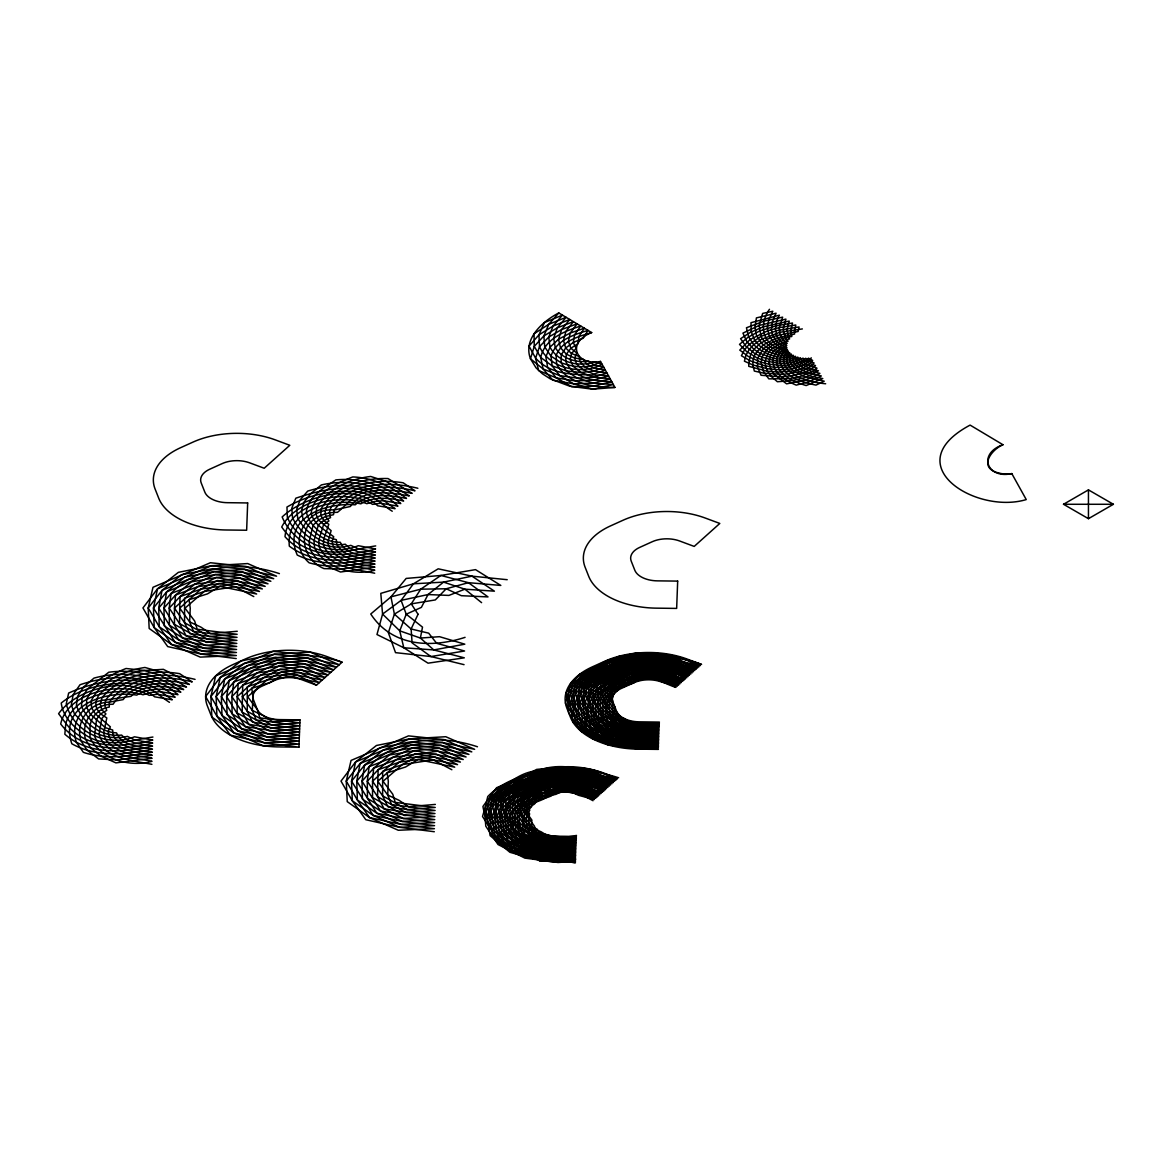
<?xml version="1.0" encoding="UTF-8"?>
<svg xmlns="http://www.w3.org/2000/svg" width="1172" height="1172" viewBox="0 0 1172 1172"><rect width="100%" height="100%" fill="white"/><g stroke="black" fill="none" stroke-linecap="round" stroke-linejoin="round"><path stroke-width="1.5" d="M298.933 747.165L299.959 719.857L279.639 719.608A23.645 13.654 0 0 1 257.093 708.987L253.518 699.918A23.645 13.654 0 0 1 262.015 686.133L274.541 680.478A23.645 13.654 0 0 1 301.922 679.745L316.484 685.166L342.092 662.209L327.53 656.789A70.95 40.961 0 0 0 245.402 658.972L232.862 664.627A70.95 40.961 0 0 0 207.4 705.984L210.975 715.052A70.95 40.961 0 0 0 278.628 746.916L298.933 747.165L264.198 742.755L230.401 735.166L216.908 716.224L205.627 696.534L220.19 677.431L241.051 660.935L274.277 654.284L310.404 652.159L339.25 664.758L307.24 657.946L274.277 654.284L220.19 677.431L216.146 696.578L216.908 716.224L237.77 730.83L264.198 742.755L299.168 741.1L266.747 736.866L237.77 730.83L216.146 696.578L229.214 680.551L247.526 665.711L276.651 660.188L307.24 657.946L333.566 669.857L304.09 663.733L276.651 660.188L229.214 680.551L226.65 696.637L227.031 714.583L245.138 726.508L266.747 736.866L299.387 735.034L245.138 726.508L226.65 696.637L238.238 683.657L254.002 670.487L279.024 666.106L304.09 663.733L327.867 674.969L279.024 666.106L260.477 675.277L238.238 683.657L237.169 696.695L237.154 712.942L269.311 730.976L299.622 728.969L252.507 722.186L247.263 711.301L237.169 696.695L260.477 675.277L300.94 669.52L322.183 680.068L281.397 672.025L266.952 680.053L247.263 686.777L247.263 711.301L271.86 725.087L299.842 722.89L259.876 717.85L257.386 709.661L247.673 696.739L266.952 680.053L297.791 675.306L316.484 685.166M769.491 309.291C761.903 319.531 760.188 336.071 771.572 344.334A62.468 36.068 0 0 0 772.597 345.183A60.285 34.808 0 0 0 775.029 346.707A49.136 28.362 0 0 0 777.446 348.04A45.649 26.355 0 0 0 780.156 349.124A37.021 21.374 0 0 0 782.808 350.018A34.838 20.114 0 0 0 785.636 350.648A28.392 16.393 0 0 0 788.36 351.102A26.883 15.514 0 0 0 786.91 352.479A33.08 19.104 0 0 0 785.606 354.032A31.952 18.444 0 0 0 784.669 355.658A39.76 22.957 0 0 0 783.951 357.46A38.823 22.415 0 0 0 783.658 359.291A48.535 28.025 0 0 0 783.614 361.269A47.73 27.557 0 0 0 784.068 363.232A59.655 34.442 0 0 0 784.801 365.312A58.952 34.032 0 0 0 786.046 367.319A68.489 39.54 0 0 0 786.588 368.096L787.599 369.429A67.947 39.233 0 0 0 788.346 370.147C798.293 379.567 812.474 382.394 825.659 383.771M558.795 312.939L548.745 324.322L534.051 333.771L534.256 346.385L530.462 358.779L536.029 367.818L542.387 373.78L550.4 378.937L569.856 386.233L592.417 389.177L614.948 387.434L600.504 361.43C576.316 366.265 565.534 342.751 591.67 332.57L558.795 312.939C542.753 321.26 522.902 338.649 530.447 358.749L543.119 368.99L552.847 380.197L573.591 383.83L593.222 389.192L613.352 384.533L593.486 383.127L573.591 383.83L559.615 375.553L543.119 368.99L540.717 357.46L534.256 346.385L543.852 335.954L557.359 327.794L573.401 321.67L565.973 331.28L563.468 340.32L565.68 347.967L571.497 353.505L579.158 356.478L579.891 361.606L584.784 366.807L594.014 370.997L606.92 372.989L593.75 377.062L577.327 378.16L559.615 375.553L552.129 365.854L540.717 357.46C544.658 338.811 564.508 331.207 580.711 326.036L574.588 334.752L573.284 342.502L576.141 348.494L571.497 353.505L570.149 359.599L573.137 366.25L581.048 372.476L593.75 377.062L610.143 378.761L593.486 383.127L577.327 378.16L566.369 370.909L552.129 365.854L550.972 356.142L544.731 346.912L543.852 335.954L548.745 324.322L566.091 317.304L557.359 327.794L553.667 338.137L555.206 347.439C561.886 358.779 576.038 362.998 588.52 361.137L594.277 364.917L603.712 367.202L594.014 370.997L581.048 372.476L566.369 370.909L561.139 362.734L550.972 356.142C556.041 340.261 573.65 334.752 588.022 330.387L583.202 338.239L573.284 342.502L565.68 347.967L561.242 354.823L561.139 362.734C573.606 367.334 588.945 369.4 600.504 361.43M1002.968 444.73C976.979 453.813 987.293 479.333 1011.802 473.591L1026.247 499.58C975.705 514.786 895.95 464.727 970.094 425.099L1002.968 444.73C990.941 449.843 978.122 467.936 998.427 472.931M1063.517 504.282L1088.451 489.881L1113.4 504.282L1088.451 518.683L1063.517 504.282L1113.4 504.282M591.67 332.57C578.192 336.525 561.74 341.052 556.114 355.482L556.641 364.287C567.966 384.431 594.116 387.112 614.948 387.434M465.079 637.348C431.15 648.35 392.049 646.651 370.748 614.011L390.95 596.87L406.171 578.426L440.892 575.467L475.51 569.636L500.81 585.429L468.419 582.674L440.892 575.467L420.733 589.179L390.95 596.87L394.393 614.143L388.357 632.69L395.521 652.643L430.915 656.554L464.053 664.656M375.714 545.918C355.512 548.833 334.679 556.817 314.623 548.218C300.662 542.182 287.946 531.253 282.159 516.955C303.988 496.445 353.783 482.058 377.648 505.791L395.096 508.677C382.936 500.473 371.949 489.632 356.347 488.885C335.719 486.512 315.253 491.713 295.827 498.188L291.799 508.209L292.546 517.848C302.947 538.637 327.794 552.129 350.794 545.346L358.149 548.73L375.494 551.983C345.154 559.513 307.958 562.399 285.001 536.703C287.843 503.066 341.125 493.178 366.821 503.682L374.293 501.513L383.317 500.693L400.78 503.564C379.332 484.109 349.241 478.586 321.377 484.93L311.005 493.471L304.193 501.85L301.482 510.567L302.947 518.727C311.547 531.033 324.351 542.695 340.305 542.27C346.223 555.352 363.261 555.294 375.26 558.048C349.49 563.336 321.846 567.058 297.234 555.045C281.47 517.585 326.358 502.261 355.204 504.824C368.902 492.269 389.793 495.067 406.479 498.466C390.979 486.248 372.769 477.663 352.757 476.931C336.174 483.303 314.067 493.266 311.181 512.926C313.407 524.441 325.245 530.081 333.712 536.732L332.013 541.391L333.375 546.841C342.781 559.982 360.493 561.198 375.04 564.113L341.682 569.035L324.029 568.61C306.815 561.403 299.505 542.094 307.884 525.51C314.623 516.237 326.314 512.164 337.463 512.34C347.322 504.414 354.779 493.031 368.55 491.581C383.054 488.724 397.821 490.423 412.163 493.368L388.005 478.557C362.793 477.722 334.064 486.277 320.938 509.19L320.864 515.284L323.75 520.514L328.805 524.309L323.853 538.827L323.311 544.804C331.354 564.684 356.64 566.34 374.806 570.193C353.373 576.507 326.036 568.098 314.623 548.218L313.993 540.922L318.345 524.91L323.75 520.514L330.548 517.643L329.317 512.853L330.841 507.623C351.952 482.014 387.859 481.018 417.862 488.255M152.931 737.042C132.114 740.015 110.271 747.721 89.995 737.642C76.781 730.405 63.215 718.788 61.222 703.039C80.795 687.275 107.428 682.558 131.996 683.276C147.262 683.584 157.531 694.659 169.457 702.336M237.271 631.269L210.447 633.554L193.512 631.43L179.521 623.533L169.222 608.078L171.039 593.515C198.698 563.996 242.853 561.403 279.405 573.621M299.959 719.857L273.135 722.142L256.199 720.018L242.208 712.122L231.91 696.666L233.726 682.104C261.4 652.584 305.54 649.991 342.092 662.209M435.339 804.417L408.515 806.702L391.58 804.578L377.589 796.682L367.29 781.226L369.107 766.664C396.766 737.144 440.921 734.551 477.473 746.769M802.366 328.922L779.541 332.35L761.229 339.44L753.699 344.729L749.186 349.578L746.007 355.101L744.425 361.196L752.849 364.975L767.484 368.74L779.468 369.825L790.016 369.063A67.712 39.086 0 0 0 791.393 368.843A58.073 33.534 0 0 0 794.85 368.169A57.794 33.358 0 0 0 798.088 367.217A45.913 26.517 0 0 0 800.974 366.206A45.986 26.546 0 0 0 803.567 364.961A36.493 21.067 0 0 0 805.809 363.701A36.933 21.33 0 0 0 807.698 362.265A29.49 17.023 0 0 0 809.222 360.83A30.355 17.521 0 0 0 810.394 359.277A24.612 14.21 0 0 0 811.2 357.768M576.507 835.416C551.016 840.617 515.153 839.679 507.564 808.548C507.886 790.353 528.323 783.409 541.742 775.952C566.603 766.81 593.882 769.945 618.64 777.754M539.472 861.244L575.598 859.677M507.212 579.701L471.964 576.155L438.211 568.816L413.452 583.803L380.797 593.369L382.57 614.084L376.974 634.535L403.813 647.779L428.044 663.176L464.302 657.829L433.787 649.933L403.813 647.779L399.74 630.844L382.57 614.084L401.102 600.372L413.452 583.803L443.558 582.118L471.964 576.155L494.408 591.171L464.874 589.179L443.558 582.118L428.029 594.556L421.393 607.374L406.23 614.201L399.74 630.844L420.396 638.051L433.787 649.933L464.815 644.175L439.529 636.689L420.396 638.051L422.506 627.137L406.23 614.201L401.102 600.372L428.029 594.556L448.891 595.42L464.874 589.179L481.604 602.657M236.246 658.576L201.511 654.166L167.699 646.578L154.221 627.635L142.94 607.946L157.502 588.842L178.364 572.346L211.59 565.695L247.702 563.571L276.563 576.17L244.552 569.358L211.59 565.695L157.502 588.842L153.459 607.99L154.221 627.635L175.082 642.241L201.511 654.166L236.466 652.511L204.06 648.277L175.082 642.241L153.459 607.99L166.527 591.963L184.839 577.122L213.963 571.599L244.552 569.358L270.864 581.268L241.403 575.144L213.963 571.599L166.527 591.963L163.963 608.048L164.344 625.995L182.451 637.92L204.06 648.277L236.7 646.446L182.451 637.92L163.963 608.048L175.551 595.068L191.314 581.898L216.337 577.518L241.403 575.144L265.18 586.381L216.337 577.518L197.79 586.689L175.551 595.068L174.467 608.107L174.467 624.354L206.609 642.388L236.92 640.381L189.82 633.598L184.575 622.713L174.467 608.107L197.79 586.689L238.253 580.931L259.495 591.479L218.71 583.436L204.265 591.464L184.561 598.189L184.575 622.713L209.173 636.499L237.154 634.301L197.189 629.261L194.699 621.072L184.986 608.151L204.265 591.464L235.103 586.718L253.797 596.577M434.314 831.724L399.579 827.315L365.781 819.711L352.289 800.784L341.008 781.094L355.57 761.99L376.432 745.495L409.658 738.843L445.77 736.719L474.631 749.318L442.62 742.506L409.658 738.843L355.57 761.99L351.527 781.138L352.289 800.784L373.15 815.39L399.579 827.315L434.548 825.659L402.128 821.426L373.15 815.39L351.527 781.138L364.595 765.111L382.907 750.27L412.031 744.747L442.62 742.506L468.932 754.416L439.471 748.293L412.031 744.747L364.595 765.111L362.031 781.197L362.412 799.143L380.519 811.068L402.128 821.426L434.768 819.594L380.519 811.068L362.031 781.197L373.619 768.217L389.382 755.046L414.405 750.666L439.471 748.293L463.248 759.515L414.405 750.666L395.858 759.837L373.619 768.217L372.55 781.255L372.535 797.502L404.692 815.536L434.988 813.529L387.888 806.746L382.643 795.861L372.55 781.255L395.858 759.837L436.321 754.079L457.563 764.627L416.778 756.585L402.333 764.613L382.629 771.337L382.643 795.861L407.241 809.647L435.222 807.449L395.257 802.41L392.767 794.22L383.054 781.299L402.333 764.613L433.171 759.866L451.865 769.726M540.746 858.3L575.481 862.709L525.95 856.82L509.893 852.293L490.116 835.651L485.398 806.658L487.757 796.535C505.542 778.237 530.169 773.696 553.975 767.836C575.335 764.408 598.203 769.052 617.292 778.955L571.086 768.817L553.975 767.836L536.644 769.403L511.622 782.837L498.598 788.551L485.398 806.658L482.527 816.503L500.078 843.723C523.327 858.138 548.188 865.581 575.598 859.838L528.176 854.256L513.175 850.125L494.789 834.654L490.336 807.083L492.343 797.649L511.622 782.837L554.825 770.663L571.086 768.817L587.978 769.418L614.597 781.372L570.676 771.689L554.825 770.663L538.681 772.026L514.757 785.064L502.568 790.28L490.336 807.083L487.479 816.21L504.194 842.111C527.166 856.029 548.701 862.372 575.701 856.966L530.418 851.678L516.456 847.971L499.462 833.658C498.818 821.924 493.837 810.292 496.928 798.762L514.757 785.064L555.675 773.505L570.676 771.689L586.352 772.128L611.901 783.79L570.266 774.546L555.675 773.505L540.717 774.648L517.892 787.306L506.538 792.023L495.258 807.493L492.445 815.932L504.136 832.677L508.311 840.485L530.418 851.678L543.5 855.882L575.804 854.095L532.659 849.114L519.753 845.803L504.136 832.677C503.755 821.572 499.111 810.775 501.513 799.875L517.892 787.306L556.524 776.333L570.266 774.546L584.725 774.853L609.206 786.207L569.856 777.417L556.524 776.333L542.753 777.27L521.027 789.532L510.494 793.752L500.18 807.918L497.397 815.653L508.809 831.681L512.442 838.874L532.659 849.114L544.57 853.084L575.921 851.224L534.886 846.55L523.034 843.65L508.809 831.681C508.677 821.206 504.414 811.229 506.099 800.989L521.027 789.532L557.374 779.16L569.856 777.417L583.114 777.563L606.51 788.624L569.446 780.274L557.374 779.16L544.79 779.893L524.148 791.774L514.464 795.495L510.684 802.117L505.103 808.343L502.349 815.36L513.483 830.684L516.559 837.262L534.886 846.55L545.654 850.271L576.023 848.338L537.128 843.972L526.316 841.481L520.676 835.651L513.483 830.684L512.252 814.789L510.04 808.768L510.684 802.117C529.173 784.478 555.704 784.112 579.862 782.999L601.133 793.459C585.385 788.346 565.109 784.464 551.162 795.993C539.662 801.018 522.639 800.886 517.218 814.511L518.156 829.688L520.676 835.651L529.598 839.328L537.128 843.972L546.723 847.459L576.126 845.466L539.369 841.408L529.598 839.328C521.906 831.388 512.311 825.542 507.3 815.082C513.702 796.799 536.6 794.059 552.935 790.382C567.644 790.529 581.4 795.422 595.742 798.293C583.978 792.609 572.698 784.757 559.073 784.83C545.669 789.371 531.517 791.393 518.434 797.238L515.284 803.23L514.962 809.178L512.252 814.789C523.752 842.111 553.477 834.479 576.448 836.852C559.278 837.438 540.937 842.507 524.792 834.024L522.829 828.707L522.17 814.218L519.885 809.603C518.449 794.352 536.498 789.239 546.826 782.515C567.072 780.259 586.454 777.358 603.829 791.041C586.733 783.585 568.625 786.412 550.899 787.76C540.131 797.297 524.69 798.645 514.962 809.178C519.474 819.814 527.283 830.787 539.457 832.853C551.66 835.314 563.322 840.5 576.346 839.723L548.892 841.848C538.915 839.386 529.744 831.256 531.912 820.136L524.807 810.028L524.455 805.457C529.583 792.008 545.903 786.91 558.224 782.002C572.991 781.783 585.766 789.342 598.438 795.876C577.342 788.082 554.283 792.008 533.553 798.484L530.33 802.454L529.041 806.585L529.729 810.438L527.122 813.939C520.617 844.016 554.752 848.25 576.243 842.595C563.175 840.749 544.819 842.522 537.142 829.175L532.176 826.714L522.17 814.218L524.807 810.028L534.3 804.182C540.556 796.33 550.781 791.671 559.923 787.657L574.998 791.159L593.047 800.71M195.065 679.379C164.358 671.746 126.532 672.494 105.7 699.948C84.648 701.09 69.353 721.923 76.37 742.228L83.359 752.336C105.905 759.881 129.565 756.233 152.36 752.204C138.618 749.494 120.526 748.849 112.849 735.034L112.688 730.01L105.29 727.651L90.127 713.865L86.523 707.126L86.699 699.274C94.141 683.803 110.622 674.53 126.063 668.494L144.713 670.501L163.362 669.329L176.84 676.215L189.381 684.477C162.659 677.196 129.77 679.277 113.039 704.284C94.243 703.61 80.707 721.088 85.453 739.18L90.742 748L101.158 756.262L115.896 762.869L152.126 758.269C135.791 755.266 116.38 753.611 105.48 739.356L103.605 733.071L106.813 717.938L100.646 713.924L96.646 708.752L95.708 702.394L98.36 695.597C110.695 682.397 126.488 672.64 144.713 670.501L160.212 675.116L183.682 689.59C166.6 686.045 144.669 682.837 130.971 696.358L105.7 699.948L104.733 705.5L106.769 710.393L100.646 713.924L96.573 719.286L94.522 736.119C103.4 758.343 131.572 760.306 151.906 764.334M374.703 573.225C354.97 569.123 328.731 567.131 318.96 546.504L318.916 539.867L323.575 524.602L328.951 520.954L325.699 516.471L325.127 511.021L327.545 505.264C346.297 483.846 376.036 478.323 403.183 482.805L415.005 490.819C385.617 483.948 354.413 485.047 334.152 509.981C305.819 507.447 286.642 543.046 309.1 562.794C330.914 569.05 353.358 565.021 375.143 561.08C361.84 558.268 344.627 557.638 336.847 544.555L336.349 539.691C323.223 536.322 308.954 525.701 306.332 511.754C308.324 496.034 324.102 488.035 335.851 479.905C360.463 477.458 384.856 484.974 403.637 501.015C389.602 497.88 373.751 495.99 360.844 503.828C332.379 497.851 285.69 508.985 289.323 546.152C314.36 564.801 346.795 561.476 375.377 555.015L358.046 551.763L349.652 548.306L345.286 544.218C325.611 547.353 307.269 534.754 297.747 518.288L296.648 509.395L300.017 500.019L307.694 491.112C338.225 481.487 373.927 482.864 397.938 506.114L380.49 503.242L372.579 504.385C346.956 487.684 295.534 499.14 281.734 527.004C303.24 558.605 342.62 558.224 375.597 548.95L358.266 545.698C331.808 556.788 298.933 543.515 287.345 517.394L286.964 507.037C307.899 494.921 333.126 489.383 357.255 491.874C371.802 492.723 380.71 504.194 392.254 511.226M1088.451 489.881L1088.451 518.683M1011.817 473.62A17.741 10.24 0 0 1 998.441 472.902M784.068 363.232A59.45 34.325 0 0 1 780.406 363.261A60.519 34.94 0 0 1 776.743 362.983L765.126 360.873L756.746 357.753L746.418 351.366L739.517 344.378L747.809 337.419L759.397 331.105L775.512 325.963L792.506 323.033L790.822 330.196L791.789 336.496A57.443 33.168 0 0 0 789.811 336.847L785.313 337.785A57.765 33.343 0 0 0 782.632 338.503L779.087 339.587A59.904 34.589 0 0 0 776.538 340.569L773.198 342.004A62.512 36.083 0 0 0 771.879 342.707L763.324 348.817L757.61 358.163L757.537 367.129L761.082 375.274L781.46 376.813L792.902 375.611L804.724 372.359A67.478 38.954 0 0 0 805.926 371.905L807.816 370.967A68.02 39.262 0 0 0 808.885 370.396A58.38 33.71 0 0 0 811.493 368.916A59.508 34.354 0 0 0 813.69 367.217A47.525 27.439 0 0 0 815.536 365.576A47.671 27.513 0 0 1 812.592 364.58A38.075 21.99 0 0 1 809.984 363.525A37.431 21.609 0 0 1 807.698 362.265A30.047 17.346 0 0 1 805.765 360.976A29.857 17.243 0 0 1 804.197 359.526A24.334 14.049 0 0 1 803.01 358.105A23.469 13.551 0 0 1 801.165 359.233A29.036 16.76 0 0 1 798.982 360.331A29.256 16.891 0 0 1 796.521 361.225A36.669 21.169 0 0 1 793.737 362.031A37.152 21.448 0 0 1 790.748 362.602A46.719 26.971 0 0 1 787.467 363.056A47.466 27.396 0 0 1 784.068 363.232M765.126 361.166L765.448 365.972L767.514 371.275L771.469 376.593L777.373 381.735L792.36 380.592L806.014 377.355L818.437 370.777L814.789 369.869A59.596 34.413 0 0 1 811.493 368.931A58.629 33.842 0 0 1 808.49 367.686A46.865 27.059 0 0 1 805.838 366.44A46.528 26.868 0 0 1 803.567 364.961A37.167 21.462 0 0 1 801.648 363.51A37.167 21.462 0 0 1 800.139 361.899A29.857 17.243 0 0 1 798.982 360.331A30.003 17.316 0 0 1 798.235 358.691A24.436 14.108 0 0 1 797.824 357.108A24.026 13.874 0 0 1 795.466 357.885A29.681 17.14 0 0 1 792.785 358.544A30.267 17.477 0 0 1 789.957 358.969A37.826 21.843 0 0 1 786.837 359.262A38.691 22.341 0 0 1 783.658 359.291A48.418 27.952 0 0 1 780.244 359.159A49.678 28.685 0 0 1 776.875 358.735A61.896 35.731 0 0 1 773.315 358.134A62.834 36.273 0 0 1 770.37 357.357L759.808 353.197L753.904 349.329L746.857 341.638L742.931 333.126L759.148 325.435L785.929 319.106L783.145 329.185L785.474 338.019A57.618 33.27 0 0 0 786.661 339.572A48.726 28.128 0 0 0 788.111 341.213A41.606 24.026 0 0 0 785.357 341.99A50.206 28.978 0 0 0 782.515 342.957A44.287 25.564 0 0 0 779.937 344.041A53.971 31.161 0 0 0 777.329 345.3A49.107 28.348 0 0 0 775.029 346.707A60.27 34.794 0 0 0 772.744 348.304A56.271 32.479 0 0 0 770.854 350.018A64.9 37.46 0 0 0 770.151 350.706L769.008 351.922A63.405 36.61 0 0 0 768.143 353.168L765.126 361.166M769.081 362.104L770.737 369.268L774.135 374.337L786.588 383.845L806.058 380.094L819.873 373.37L810.101 370.865A68.137 39.335 0 0 1 808.885 370.396A58.629 33.842 0 0 1 805.882 369.165A58.219 33.607 0 0 1 803.245 367.686A46.528 26.868 0 0 1 800.974 366.206A46.528 26.853 0 0 1 799.114 364.551A37.167 21.462 0 0 1 797.605 362.954A37.343 21.565 0 0 1 796.521 361.225A30.003 17.316 0 0 1 795.788 359.57A30.252 17.463 0 0 1 795.466 357.885A24.627 14.225 0 0 1 795.451 356.288A24.539 14.167 0 0 1 792.887 356.845A30.267 17.477 0 0 1 790.06 357.27A31.029 17.917 0 0 1 787.115 357.431A38.691 22.341 0 0 1 783.951 357.46A39.804 22.971 0 0 1 780.772 357.196A49.678 28.685 0 0 1 777.417 356.757A51.29 29.608 0 0 1 774.179 356.039A62.834 36.273 0 0 1 771.22 355.263L770.795 355.131A64.357 37.152 0 0 1 768.451 354.266L758.987 349.315L753.699 344.729L748.644 336.862L746.447 327.764L764.056 321.113L782.647 317.143L779.321 327.574L779.614 332.643L782.413 338.84A57.618 33.27 0 0 0 783.599 340.393A50.074 28.904 0 0 0 785.357 341.99A41.46 23.938 0 0 0 787.174 343.425A36.449 21.037 0 0 0 784.625 344.334A44.287 25.564 0 0 0 782.046 345.418A40.009 23.103 0 0 0 779.746 346.634A49.107 28.348 0 0 0 777.446 348.04A45.547 26.297 0 0 0 775.498 349.564A56.271 32.479 0 0 0 773.608 351.292A53.443 30.853 0 0 0 776.64 352.303A43.1 24.89 0 0 0 779.57 353.124A41.225 23.792 0 0 0 782.662 353.666A33.212 19.177 0 0 0 785.592 354.032A31.996 18.474 0 0 0 788.566 354.12A26.004 15.016 0 0 0 791.349 354.047A25.33 14.621 0 0 0 790.587 355.585A31.175 18.005 0 0 0 790.06 357.27A30.633 17.683 0 0 0 789.957 358.969A38.149 22.019 0 0 0 790.133 360.8A37.665 21.755 0 0 0 790.748 362.602A47.144 27.22 0 0 0 791.701 364.507A46.748 26.985 0 0 0 793.107 366.294A58.468 33.754 0 0 0 794.85 368.169A58.204 33.607 0 0 0 797.063 369.869A67.654 39.057 0 0 0 797.986 370.528L799.626 371.612A67.668 39.072 0 0 0 800.71 372.183L811.669 376.417L822.773 378.571L806.131 385.559C794.513 381.925 779.702 376.285 776.743 362.983A60.607 34.984 0 0 1 776.538 360.859A61.882 35.731 0 0 1 776.875 358.735A49.649 28.67 0 0 1 777.417 356.757A51.202 29.564 0 0 1 778.413 354.852A41.093 23.733 0 0 1 779.57 353.124A42.954 24.802 0 0 1 781.138 351.468A34.662 20.012 0 0 1 782.808 350.018A36.903 21.301 0 0 1 784.815 348.67A30.091 17.375 0 0 1 786.866 347.527A32.787 18.928 0 0 1 784.464 346.56A40.009 23.103 0 0 0 782.163 347.776A36.903 21.301 0 0 0 780.156 349.124A45.547 26.297 0 0 0 778.208 350.662A42.954 24.802 0 0 0 776.64 352.303A53.326 30.794 0 0 0 775.19 354.134A51.202 29.564 0 0 0 774.179 356.039A62.761 36.244 0 0 0 773.417 357.856L773.315 358.134A61.882 35.731 0 0 0 772.993 360.258C772.348 373.223 785.885 380.812 796.242 385.134L809.413 381.647L821.323 375.978L807.142 372.359A68.137 39.335 0 0 1 805.926 371.905L804.021 370.967A67.668 39.072 0 0 1 802.937 370.396A58.219 33.607 0 0 1 800.3 368.916A58.204 33.607 0 0 1 798.088 367.217A46.528 26.853 0 0 1 796.228 365.561A46.748 26.985 0 0 1 794.821 363.76A37.343 21.565 0 0 1 793.737 362.045A37.665 21.755 0 0 1 793.107 360.244A30.252 17.463 0 0 1 792.785 358.544A30.633 17.683 0 0 1 792.887 356.845A24.905 14.386 0 0 1 793.283 355.263A25.183 14.533 0 0 1 790.587 355.585A31.029 17.917 0 0 1 787.643 355.746A31.996 18.474 0 0 1 784.669 355.658A39.804 22.971 0 0 1 781.504 355.394A41.225 23.792 0 0 1 778.413 354.852A51.29 29.608 0 0 1 775.19 354.12A53.443 30.853 0 0 1 772.143 353.124A64.357 37.152 0 0 1 769.799 352.245L769.008 351.922A64.943 37.504 0 0 1 767.968 351.395L759.646 345.901L754.563 340.114L751.311 331.881L750.988 322.681L779.351 315.18L776.831 320.659L775.424 328.834L776.684 335.558L779.292 339.821A59.787 34.515 0 0 0 780.757 341.36A50.074 28.904 0 0 0 782.515 342.957A44.228 25.535 0 0 0 784.625 344.334A36.376 20.993 0 0 0 786.778 345.535A32.743 18.899 0 0 0 784.464 346.56A40.038 23.118 0 0 1 782.046 345.418A44.228 25.535 0 0 1 779.937 344.041A53.912 31.131 0 0 1 777.856 342.473A59.787 34.515 0 0 1 776.377 340.949L772.48 334.738L771.381 329.581L772.319 321.992L776.069 313.217L756.423 317.89L755.017 327.091L756.497 335.544L762.401 344.187L769.799 349.49A64.943 37.504 0 0 0 770.854 350.018A56.344 32.523 0 0 0 773.608 351.292A53.326 30.794 0 0 0 772.143 353.124A63.405 36.61 0 0 0 771.293 354.354L770.795 355.131A62.761 36.244 0 0 0 770.033 356.962L769.081 362.104M524.646 814.086C518.317 843.474 554.429 850.154 575.965 849.773C540.702 856.673 489.779 848.777 482.937 806.453L496.62 787.672C533.612 772.875 579.276 755.295 615.945 780.171C590.395 774.047 564.157 766.371 537.67 770.707C518.332 772.07 505 786.69 490.043 797.092L485.003 816.357L485.794 826.201L498.027 844.529L524.822 858.109L558.033 862.489L575.54 861.274L527.063 855.531L511.534 851.209L492.46 835.153L487.874 806.863L500.576 789.415L528.279 778.955L541.742 775.952L570.471 773.124L585.546 773.491L610.553 785.006L570.061 775.981L556.099 774.912L516.325 786.192L504.546 791.144L494.628 798.205L489.955 816.078L506.26 841.306L514.816 849.041L527.063 855.531L541.874 860.087L575.642 858.402C550.943 854.784 524.382 855.824 502.143 842.917C493.427 832.809 496.899 819.023 492.797 807.288C503.184 790.192 518.888 777.812 537.67 770.707C562.912 760.98 590.673 770.004 613.249 782.588L570.471 773.124L555.25 772.084L539.706 773.33L516.325 786.192L499.228 799.319L494.921 815.785C502.817 826.143 508.018 838.507 518.112 846.887C534.945 859.603 556.055 857.684 575.76 855.531C550.269 853.069 522.507 849.363 501.792 833.175L499.873 815.507L497.719 807.713L508.516 792.887C539.765 781.841 577.547 764.964 607.858 787.423C586.864 782.691 565.563 775.805 543.779 778.574C530.74 786.573 516.53 792.126 503.813 800.432L502.642 808.138L499.873 815.507C507.461 825.088 512.267 836.603 521.394 844.734C537.186 857.142 557.271 854.476 575.862 852.659L533.773 847.825L514.493 838.068L506.465 832.179L504.824 815.214L502.642 808.138C514.156 794.689 529.905 785.401 547.851 783.834C566.882 775.468 588.285 777.754 605.162 789.84L569.24 781.709L557.799 780.581L545.815 781.211L525.715 792.887L516.442 796.359L512.984 802.673L507.564 808.548L504.824 815.214C512.091 824.062 516.544 834.654 524.675 842.565L546.196 848.865L576.082 846.902C554.356 842.873 529.275 846.184 511.139 831.182L509.776 814.936C525.994 785.841 569.46 790.031 597.09 797.092C582.147 788.404 565.607 780.977 547.851 783.834C536.776 791.349 524.455 796.081 512.984 802.673L512.501 808.973C520.207 838.097 553.038 835.284 576.404 838.288C556.187 839.709 532.879 844.543 515.812 830.186L514.728 814.643C521.54 799.26 541.611 797.487 555.997 794.323C569.563 786.866 585.854 790.045 599.786 794.675L579.056 784.361C561.095 785.694 542.636 785.679 525.715 792.887L520.412 798.103L517.57 803.787L517.423 809.398L519.694 814.364L529.832 827.212L541.098 831.768L550.503 837.643L576.287 841.159L548.35 843.254C534.007 840.822 526.492 827.491 529.598 813.793L527.268 810.233L526.755 806.014C540.834 781.255 579.832 773.725 602.481 792.257C585.751 786.822 564.611 783.101 549.639 794.85C540.893 803.494 524.851 801.794 519.694 814.364C517.951 827.198 522.902 840.705 536.014 845.261L547.265 846.067L576.185 844.03C562.326 842.229 543.544 843.62 535.091 829.996L534.505 826.216L522.346 809.808L522.155 804.9L524.382 799.846L528.85 795.129L543.53 790.309L560.348 789.078L568.024 790.309L578.441 795.29L594.394 799.509L575.804 789.796L559.498 786.251C549.536 791.247 534.403 795.129 531.341 807.142L527.268 810.233L524.646 814.086M607.565 700.753C601.236 730.156 637.348 736.822 658.898 736.456C623.636 743.356 572.698 735.445 565.871 693.121L579.539 674.354C616.531 659.558 662.209 641.963 698.878 666.853C673.329 660.73 647.091 653.053 620.589 657.389C601.265 658.752 587.919 673.358 572.976 683.759L567.937 703.039L568.713 712.869L580.946 731.211L607.755 744.777L640.967 749.172L658.474 747.956L609.982 742.213L594.468 737.891L575.379 721.835L570.793 693.546L583.51 676.083C620.31 660.1 662.517 649.625 701.574 664.436L686.997 659.016A70.95 40.961 0 0 0 604.884 661.198L592.343 666.853A70.95 40.961 0 0 0 566.882 708.21L570.456 717.279A70.95 40.961 0 0 0 638.095 749.142L658.415 749.391L608.869 743.502L592.812 738.961L573.049 722.333L568.332 693.341L570.676 683.203C588.461 664.92 613.103 660.363 636.909 654.518C658.268 651.09 681.122 655.719 700.226 665.637L654.005 655.5L636.909 654.518L619.578 656.071L594.556 669.52L581.532 675.218L568.332 693.341L565.461 703.185L583.011 730.405C606.261 744.821 631.107 752.263 658.518 746.52L611.11 740.924L596.109 736.807L577.723 721.337L573.255 693.751L575.262 684.331L594.556 669.52L637.758 657.346L654.005 655.5L670.911 656.086L697.53 668.055L653.595 658.356L637.758 657.346L621.614 658.708L597.676 671.746L585.487 676.962L573.255 693.751L570.412 702.892L587.128 728.779C610.085 742.696 631.635 749.055 658.635 743.649L613.352 738.36L599.39 734.639L582.396 720.341C581.737 708.591 576.77 696.974 579.847 685.444L597.676 671.746L638.608 660.173L653.595 658.356L669.285 658.811L694.835 670.472L653.2 661.228L638.608 660.173L623.65 661.33L600.811 673.988L589.457 678.691L578.177 694.176L575.364 702.614L587.055 719.344L591.245 727.167L613.352 738.36L626.419 742.565L658.737 740.763L615.578 735.796L602.672 732.485L587.055 719.344C586.689 708.24 582.03 697.443 584.447 686.558L600.811 673.988L639.458 663.015L653.2 661.228L667.659 661.521L692.139 672.889L652.789 664.099L639.458 663.015L625.687 663.953L603.946 676.215L593.428 680.434L583.114 694.6L580.316 702.321L591.728 718.363L595.361 725.556L615.578 735.796L627.503 739.752L658.84 737.891L617.82 733.218L605.953 730.332L591.728 718.363C591.611 707.888 587.333 697.911 589.033 687.671L603.946 676.215L640.308 665.843L652.789 664.099L666.033 664.246L689.444 675.306L652.379 666.956L640.308 665.843L627.723 666.575L607.081 678.456L597.383 682.177L593.618 688.784L588.036 695.025L585.268 702.043L596.402 717.367L599.478 723.944L617.82 733.218L628.573 736.954L658.957 735.02L620.061 730.654L609.25 728.164L603.595 722.318L596.402 717.367L595.186 701.471L592.959 695.436L593.618 688.784C612.106 671.16 638.623 670.794 662.795 669.681L684.052 680.141C668.304 675.028 648.043 671.131 634.096 682.675C622.581 687.7 605.572 687.554 600.137 701.178L601.075 716.37L603.595 722.318L612.531 726.01L620.061 730.654L629.657 734.141L659.06 732.148L622.288 728.09L612.531 726.01C604.84 718.055 595.244 712.224 590.234 701.75C596.621 683.466 619.519 680.742 635.869 677.064C650.563 677.196 664.319 682.104 678.661 684.975C666.912 679.277 655.617 671.439 642.007 671.512C628.588 676.054 614.45 678.075 601.353 683.906L598.203 689.912L597.881 695.86L595.186 701.471C606.671 728.794 636.396 721.161 659.382 723.52C642.212 724.12 623.87 729.189 607.711 720.707L605.748 715.374L605.089 700.9L602.804 696.285C601.383 681.035 619.431 675.922 629.76 669.197C650.006 666.941 669.388 664.041 686.748 677.724C669.652 670.267 651.559 673.094 633.832 674.442C623.065 683.979 607.609 685.327 597.881 695.86C602.408 706.496 610.216 717.454 622.391 719.52C634.594 721.981 646.241 727.167 659.279 726.406L631.811 728.53C621.849 726.069 612.663 717.938 614.831 706.819L607.741 696.695L607.389 692.139C612.502 678.691 628.822 673.592 641.157 668.67C655.924 668.45 668.699 676.024 681.357 682.558C660.275 674.75 637.216 678.676 616.472 685.151L613.249 689.121L611.974 693.253L612.663 697.12L610.041 700.622C603.536 730.698 637.685 734.917 659.162 729.277C646.094 727.431 627.753 729.204 620.076 715.858L615.095 713.396L605.089 700.9L607.741 696.695L617.219 690.865C623.489 683.012 633.715 678.339 642.857 674.34L657.917 677.826L675.966 687.393C662.268 683.203 650.035 673.373 634.843 675.746C619.226 678.925 601.075 682.133 590.498 695.23C574.837 735.972 628.47 750.3 658.679 742.213C627.65 738.712 587.729 735.064 572.888 702.746L577.562 684.888C595.347 671.278 613.645 656.76 636.484 653.097C657.565 652.496 678.031 658.781 696.183 669.271L653.405 659.792L638.183 658.767L622.625 660.012L599.244 672.86L587.48 677.826L575.716 693.971C579.818 705.705 576.36 719.491 585.062 729.599C608.18 743.766 631.371 750.651 658.576 745.084L612.223 739.649L597.749 735.723L589.179 727.973L584.725 719.842L582.792 702.189L580.653 694.395L582.147 686.001L599.244 672.86L639.033 661.594L653.405 659.792L668.465 660.173L693.487 671.688L652.994 662.663L639.033 661.594L624.661 662.634L602.379 675.101L591.435 679.57L580.653 694.395L577.84 702.468C594.644 731.826 624.691 747.883 658.796 739.327L616.706 734.507L597.427 724.75L594.072 717.865L582.792 702.189L585.575 694.806L586.733 687.114L602.379 675.101L639.883 664.421L652.994 662.663L666.853 662.883L690.791 674.105L652.584 665.52L639.883 664.421L626.698 665.257L605.514 677.328L595.405 681.298L591.318 688.228L585.575 694.806C589.824 707.829 599.214 718.802 607.609 729.248L629.115 735.547L659.001 733.584C637.275 729.555 612.194 732.866 594.072 717.865L592.71 701.618L590.498 695.23L591.318 688.228C604.942 675.101 623.123 672.201 640.732 667.264C657.507 662.195 673.827 667.351 688.096 676.522L652.174 668.392L640.732 667.264L628.734 667.879L608.649 679.57L599.375 683.042L595.918 689.341L595.42 695.655L592.71 701.618C601.939 711.668 605.367 726.479 618.933 731.943L630.199 732.734L659.118 730.713C639.004 726.728 615.871 730.229 598.745 716.868L597.661 701.325L595.42 695.655C617.512 673.988 652.482 676.508 680.009 683.774C665.066 675.087 648.526 667.659 630.77 670.501C615.989 676.801 604.942 687.554 597.661 701.325C608.415 726.113 637.802 720.97 659.323 724.955L632.353 727.123L625.643 724.237L620.75 720.604L618.01 716.663L617.439 712.898L607.565 700.753L605.279 696.49L605.089 691.583L611.271 688.257L650.943 676.991L666.736 677.123L682.705 681.357L661.975 671.043C644.029 672.376 625.555 672.362 608.649 679.57L603.346 684.785L600.504 690.469L600.342 696.065L602.613 701.046L612.766 713.895L624.031 718.451L633.437 724.325L659.221 727.841L631.269 729.936L623.416 726.801L603.419 715.872L602.613 701.046C609.162 687.466 627.357 689.195 636.879 678.368C652.115 670.838 669.915 673.812 685.4 678.94C662.766 660.407 623.768 667.937 609.674 692.696L610.202 696.915L612.517 700.475C612.634 708.064 611.022 717.176 617.454 722.758L633.437 724.325L659.44 722.084L639.121 721.835A23.645 13.654 0 0 1 616.575 711.214L613 702.145A23.645 13.654 0 0 1 621.482 688.36L634.023 682.705A23.645 13.654 0 0 1 661.389 681.972L677.313 686.191L658.737 676.478L642.432 672.918C632.455 677.929 617.336 681.796 614.26 693.809L610.202 696.915L607.565 700.753M794.513 331.368L794.587 334.035L776.216 338.195L763.148 344.949L755.208 353.841L753.215 359.174L752.849 364.975L754.343 371.07L764.305 373.267L783.511 374.351L798.322 371.964A67.405 38.91 0 0 0 799.626 371.612L801.736 370.865A67.478 38.954 0 0 0 802.937 370.396A57.853 33.402 0 0 0 805.882 369.165A58.38 33.71 0 0 0 808.49 367.686A46.47 26.824 0 0 0 810.731 366.221A47.525 27.439 0 0 0 812.592 364.58A37.9 21.887 0 0 0 814.101 362.968A38.075 21.99 0 0 1 811.478 361.928A30.56 17.639 0 0 1 809.222 360.83A30.047 17.346 0 0 1 807.288 359.555A24.465 14.123 0 0 1 805.721 358.251A23.513 13.581 0 0 1 804.197 359.526A29.095 16.804 0 0 1 802.322 360.8A29.036 16.76 0 0 1 800.139 361.899A36.435 21.037 0 0 1 797.605 362.939A36.669 21.169 0 0 1 794.821 363.76A46.191 26.663 0 0 1 791.686 364.507A46.719 26.971 0 0 1 788.404 364.961A58.644 33.856 0 0 1 784.801 365.312A59.45 34.325 0 0 1 781.123 365.356L769.154 364.258L760.086 361.899L748.307 356.464L739.781 350.106L749.904 339.631L767.616 330.841L779.321 327.574L795.803 324.996L794.513 331.368M748.718 363.174L748.762 366.338L766.957 371.172L777.959 372.081L792.096 371.011A67.712 39.086 0 0 0 793.473 370.791L795.759 370.22A67.405 38.91 0 0 0 797.063 369.869A57.794 33.358 0 0 0 800.3 368.916A57.853 33.402 0 0 0 803.26 367.686A45.986 26.546 0 0 0 805.853 366.44A46.47 26.824 0 0 0 808.094 364.975A36.933 21.33 0 0 0 809.984 363.525A37.9 21.887 0 0 0 811.493 361.928A30.355 17.521 0 0 0 812.65 360.375A30.56 17.639 0 0 1 810.379 359.277A24.832 14.342 0 0 1 808.475 358.134A23.865 13.786 0 0 1 807.288 359.555A29.49 17.023 0 0 1 805.765 360.976A29.095 16.804 0 0 1 803.889 362.251A36.493 21.067 0 0 1 801.648 363.51A36.435 21.037 0 0 1 799.114 364.551A45.913 26.517 0 0 1 796.228 365.561A46.191 26.663 0 0 1 793.107 366.294A58.073 33.534 0 0 1 789.65 366.968A58.644 33.856 0 0 1 786.046 367.319L773.959 367.276L763.91 365.576L750.388 360.888L741.407 355.746L744.484 349.842L748.967 344.612L761.009 336.364L776.948 330.607L799.084 326.959L798.103 331.5L776.684 335.558L767.763 339.045L759.793 343.821L753.904 349.329L750.607 354.471L748.718 363.174M179.726 608.136L179.521 623.533L186.128 635.751L205.334 645.332L236.583 649.478L202.785 651.222L171.39 644.41L149.166 628.456L148.199 607.975L152.99 587.289L210.403 562.736L246.135 566.457L273.721 578.719L242.985 572.244L212.777 568.654L181.601 574.734L162.014 590.395L148.199 607.975L159.275 626.815L171.39 644.41L200.236 657.111L236.363 655.544L202.785 651.222L178.759 640.088L159.275 626.815L158.703 608.019L162.014 590.395L188.077 579.51L215.15 574.558L242.985 572.244L268.022 583.817L239.821 578.045L215.15 574.558L194.552 584.301L171.039 593.515L158.703 608.019L178.759 640.088L205.334 645.332L236.817 643.413L186.128 635.751L169.398 625.174L169.222 608.078L180.049 596.636L194.552 584.301L239.821 578.045L262.338 588.93L217.523 580.477L201.027 589.077L180.049 596.636L179.726 608.136L189.644 621.893L193.512 631.43L207.898 639.443L237.037 637.348L210.447 633.554L200.881 627.108L189.644 621.893L190.245 608.18L189.073 599.742L201.027 589.077L236.671 583.832L256.639 594.028L219.897 586.381L207.503 593.852L189.073 599.742L179.726 608.136M242.414 696.725L242.208 712.122L248.83 724.34L268.036 733.921L299.27 738.067L265.473 739.81L234.078 732.998L211.854 717.044L210.887 696.564L215.677 675.878L273.091 651.324L308.822 655.045L336.408 667.308L305.672 660.832L275.464 657.243L244.289 663.323L224.702 678.984L210.887 696.564L221.977 715.403L234.078 732.998L262.924 745.7L299.05 744.132L265.473 739.81L241.447 728.676L221.977 715.403L221.391 696.608L224.702 678.984L250.764 668.099L277.837 663.147L305.672 660.832L330.709 672.406L302.523 666.634L277.837 663.147L257.239 672.889L233.726 682.104L221.391 696.608L241.447 728.676L268.036 733.921L299.505 732.002L248.83 724.34L232.085 713.763L231.91 696.666L242.75 685.224L257.239 672.889L302.523 666.634L325.025 677.519L280.211 669.066L263.715 677.665L242.75 685.224L242.414 696.725L252.332 710.481L256.199 720.018L270.586 728.032L299.724 725.937L273.135 722.142L263.568 715.696L252.332 710.481L252.932 696.769L251.775 688.33L263.715 677.665L299.358 672.42L319.341 682.617L282.584 674.969L270.19 682.441L251.775 688.33L242.414 696.725M377.794 781.284L377.589 796.682L384.196 808.9L403.402 818.481L434.651 822.627L400.853 824.37L369.458 817.558L347.234 801.604L346.267 781.109L351.058 760.438L408.471 735.884L444.203 739.605L471.789 751.867L441.053 745.392L410.845 741.803L379.669 747.883L360.082 763.543L346.267 781.109L357.357 799.963L369.458 817.558L398.304 830.259L434.431 828.692L400.853 824.37L376.827 813.236L357.357 799.963L356.771 781.167L360.082 763.543L386.145 752.658L413.218 747.707L441.053 745.392L466.09 756.966L437.888 751.193L413.218 747.707L392.62 757.449L369.107 766.664L356.771 781.167L376.827 813.236L403.402 818.481L434.885 816.562L384.196 808.9L367.466 798.322L367.29 781.226L378.131 769.77L392.62 757.449L437.888 751.193L460.406 762.078L415.591 753.625L399.095 762.225L378.131 769.77L377.794 781.284L387.712 795.041L391.58 804.578L405.966 812.592L435.105 810.482L408.515 806.702L398.949 800.256L387.712 795.041L388.313 781.328L387.141 772.89L399.095 762.225L434.739 756.98L454.707 767.177L417.965 759.529L405.571 767.001L387.141 772.89L377.794 781.284M90.112 730.112L89.995 737.642C100.528 759.353 129.872 767.616 152.023 761.302C133.33 757.537 106.198 755.881 99.063 734.595L101.7 718.612L105.905 713.938L101.715 709.573L100.221 703.947L102.037 697.765C120.555 674.808 151.73 669.066 179.624 673.651L192.223 681.928C163.538 674.501 128.158 675.878 109.377 702.116C89.468 702.394 75.023 721.498 80.912 740.704L87.05 750.168L98.594 758.914L117.171 759.925L152.243 755.237C137.183 752.395 118.533 751.193 109.172 737.188L108.146 731.533L110.358 726.83L95.386 713.895L91.592 707.947L91.196 700.841C100.748 680.888 123.91 670.604 144.918 667.469L161.795 672.23L186.524 687.026C165.545 682.353 137.432 679.833 123.163 699.611L109.377 702.116L109.245 707.068C98.038 708.899 88.896 718.29 90.112 730.112C101.188 736.778 114.739 739.429 127.382 736.382L134.399 739.84L152.697 743.107C121.419 750.915 82.48 752.395 60.695 724.003C67.39 691.348 123.69 680.243 149.181 695.377L157.385 694.249L175.155 697.237C149.459 672.816 111.662 674.105 80.018 684.741L73.162 694.6L71.346 704.665L74.363 713.777L90.112 730.112M247.673 502.949L246.647 530.242L226.343 529.993A70.95 40.961 0 0 1 158.689 498.129L155.114 489.061A70.95 40.961 0 0 1 180.576 447.704L193.116 442.049A70.95 40.961 0 0 1 275.244 439.866L289.806 445.287L264.198 468.243L249.636 462.837A23.645 13.654 0 0 0 222.255 463.555L209.729 469.225A23.645 13.654 0 0 0 201.232 483.011L204.807 492.064A23.645 13.654 0 0 0 227.353 502.685L247.673 502.949M677.68 581.107L676.654 608.415L656.349 608.151A70.95 40.961 0 0 1 588.696 576.287L585.121 567.233A70.95 40.961 0 0 1 610.583 525.876L623.123 520.207A70.95 40.961 0 0 1 705.251 518.039L719.813 523.445L694.205 546.416L679.643 540.995A23.645 13.654 0 0 0 652.262 541.713L639.736 547.383A23.645 13.654 0 0 0 631.239 561.168L634.814 570.237A23.645 13.654 0 0 0 657.36 580.858L677.68 581.107M786.969 330.519L788.976 337.77A57.34 33.109 0 0 0 789.635 338.898A48.887 28.231 0 0 0 786.661 339.572A57.765 33.343 0 0 0 783.995 340.29L783.599 340.393A50.206 28.978 0 0 0 780.772 341.36A59.904 34.589 0 0 0 778.223 342.327L777.856 342.473A53.971 31.161 0 0 0 775.249 343.748A62.512 36.083 0 0 0 773.93 344.436L772.597 345.183A60.27 34.794 0 0 0 770.312 346.78L768.026 348.553A64.9 37.46 0 0 0 767.338 349.241L762.562 355.936L761.038 362.236L763.236 371.099L768.803 378.864L789.342 378.629L800.329 376.432L811.171 372.183A68.02 39.262 0 0 0 812.24 371.612L814.789 369.869A59.508 34.354 0 0 0 816.987 368.169A59.596 34.413 0 0 1 813.69 367.217A47.671 27.513 0 0 1 810.731 366.221A46.865 27.059 0 0 1 808.094 364.975A37.431 21.609 0 0 1 805.809 363.701A37.167 21.462 0 0 1 803.889 362.251A29.857 17.243 0 0 1 802.322 360.8A29.857 17.243 0 0 1 801.165 359.247A24.334 14.049 0 0 1 800.359 357.724A23.66 13.654 0 0 1 798.235 358.691A29.256 16.891 0 0 1 795.788 359.57A29.681 17.14 0 0 1 793.107 360.244A37.152 21.448 0 0 1 790.118 360.8A37.826 21.843 0 0 1 787.013 361.093A47.466 27.396 0 0 1 783.614 361.269A48.418 27.952 0 0 1 780.2 361.137A60.519 34.94 0 0 1 776.553 360.859A61.896 35.731 0 0 1 772.978 360.258L762.005 357.152L754.475 353.343L745.788 346.165L740.587 338.679L750.358 332.379L763.221 326.827L789.225 321.069L786.969 330.519M767.323 327.882L769.374 336.584L774.223 342.898A62.468 36.068 0 0 0 775.249 343.748A53.912 31.131 0 0 0 777.314 345.3A49.136 28.362 0 0 0 779.746 346.634A40.038 23.118 0 0 0 782.149 347.776A37.021 21.374 0 0 0 784.815 348.685A30.223 17.448 0 0 0 787.408 349.388A28.201 16.291 0 0 0 785.636 350.648A34.662 20.012 0 0 0 783.98 352.113A33.08 19.104 0 0 0 782.662 353.666A41.093 23.733 0 0 0 781.504 355.394A39.76 22.957 0 0 0 780.772 357.196A49.649 28.67 0 0 0 780.244 359.159A48.535 28.025 0 0 0 780.2 361.137A60.607 34.984 0 0 0 780.406 363.276A59.655 34.442 0 0 0 781.123 365.356L782.134 367.569A68.489 39.54 0 0 0 782.676 368.345C790.397 378.834 803.846 382.629 816.02 385.105L824.209 381.178L806.014 377.355L794.396 371.436A67.654 39.057 0 0 1 793.473 370.791L792.14 369.561A67.947 39.233 0 0 1 791.393 368.843A58.468 33.754 0 0 1 789.65 366.968A58.952 34.032 0 0 1 788.39 364.961A47.144 27.22 0 0 1 787.452 363.056A47.73 27.557 0 0 1 787.013 361.108A38.149 22.019 0 0 1 786.837 359.262A38.823 22.415 0 0 1 787.115 357.431A31.175 18.005 0 0 1 787.643 355.761A31.952 18.444 0 0 1 788.566 354.12A25.96 14.987 0 0 1 789.694 352.655A27.029 15.602 0 0 1 786.91 352.479A33.212 19.177 0 0 1 783.98 352.113A34.838 20.114 0 0 1 781.138 351.468A43.1 24.89 0 0 1 778.208 350.648A45.649 26.355 0 0 1 775.498 349.564A56.344 32.523 0 0 1 772.744 348.289A60.285 34.808 0 0 1 770.312 346.78L763.88 341.052L761.009 336.364L759.148 325.435L762.635 313.422L772.788 311.254L768.744 319.941L767.323 327.882M82.187 697.721L81.469 706.306C87.724 719.798 100.792 732.339 116.541 732.866C122.284 746.579 140.113 746.535 152.477 749.172C125.726 754.519 96.69 757.727 71.829 743.766C58.248 704.299 107.399 690.337 136.743 695.099C149.928 686.733 166.409 688.872 180.84 692.139C160.842 675.321 134.516 668.685 108.747 672.245L87.358 689.077L82.187 697.721M65.822 723.329L64.826 734.229C89.189 755.427 123.265 752.571 152.58 746.139L134.282 742.872L126.107 739.327L121.61 735.064C101.905 737.422 82.831 723.52 76.4 705.485L77.674 696.168L83.681 686.909L94.009 678.105C122.884 670.135 155.144 674.398 177.998 694.688L160.154 691.67L150.749 692.491L143.028 694.762C116.658 686.865 74.92 693.472 65.822 723.329C86.494 750.476 123.441 747.34 152.814 740.074L134.502 736.807C108 747.721 72.898 732.207 66.277 703.859L68.65 693.048C88.047 684.36 109.494 679.394 130.81 680.317C147.218 680.536 159.626 690.909 172.299 699.787L154.601 696.813C129.916 674.325 76.634 688.111 58.6 713.704L65.822 723.329M578.895 336.496L578.192 343.586L570.911 348.231L566.369 354.164L565.651 361.166C573.049 378.615 595.156 380.871 611.74 381.647L593.354 386.159L571.716 386.657L556.231 377.867L538.622 370.542L535.589 358.119L529.026 346.121L538.944 334.87L553.052 326.065L569.753 319.487L561.666 329.537L558.561 339.221L549.976 347.176L545.844 356.801L547.632 367.422L556.231 377.867L575.452 380.988L593.618 380.094L608.532 375.875C583.671 373.121 554.737 379.039 535.589 358.119L539.501 346.648L538.944 334.87L544.438 322.578L562.443 315.122L553.052 326.065L548.76 337.038L539.501 346.648C549.961 368.931 581.356 375.274 602.1 364.316L594.409 361.884C578.704 367.451 558.253 362.441 549.976 347.176L548.76 337.038L561.666 329.537L577.063 323.853L570.281 333.024L568.376 341.404L570.911 348.231L576.683 352.962L574.646 358.046L576.521 363.935L582.923 369.649L593.882 374.029L605.323 370.088L594.145 367.949L586.645 363.965L583.275 359.291L574.646 358.046L566.369 354.164L560.436 347.703L558.561 339.221L570.281 333.024L584.359 328.219L578.895 336.496M316.762 507.359L316.015 514.112L318.55 520.06L331.119 530.638L327.662 543.105C333.83 562.238 358.339 563.571 374.923 567.16L340.539 572.009L326.402 565.9L316.03 558.238L310.272 549.917L309.056 541.962L313.114 525.202L318.55 520.06L325.699 516.471L333.507 514.698L334.152 509.981L350.369 506.494C362.807 488.021 390.481 492.518 409.321 495.917L386.291 481.428L370.704 476.462C349.71 478.894 328.014 488.9 316.762 507.359M418.052 614.26L411.123 628.998L412.105 642.915L430.915 656.554L464.566 651.002L436.658 643.311L428.688 633.173L411.123 628.998L394.393 614.143L411.255 603.873L435.31 599.932L446.224 588.769L468.419 582.674L488.006 596.914L461.329 595.698L446.224 588.769L420.733 589.179L411.255 603.873L418.052 614.26"/></g></svg>
